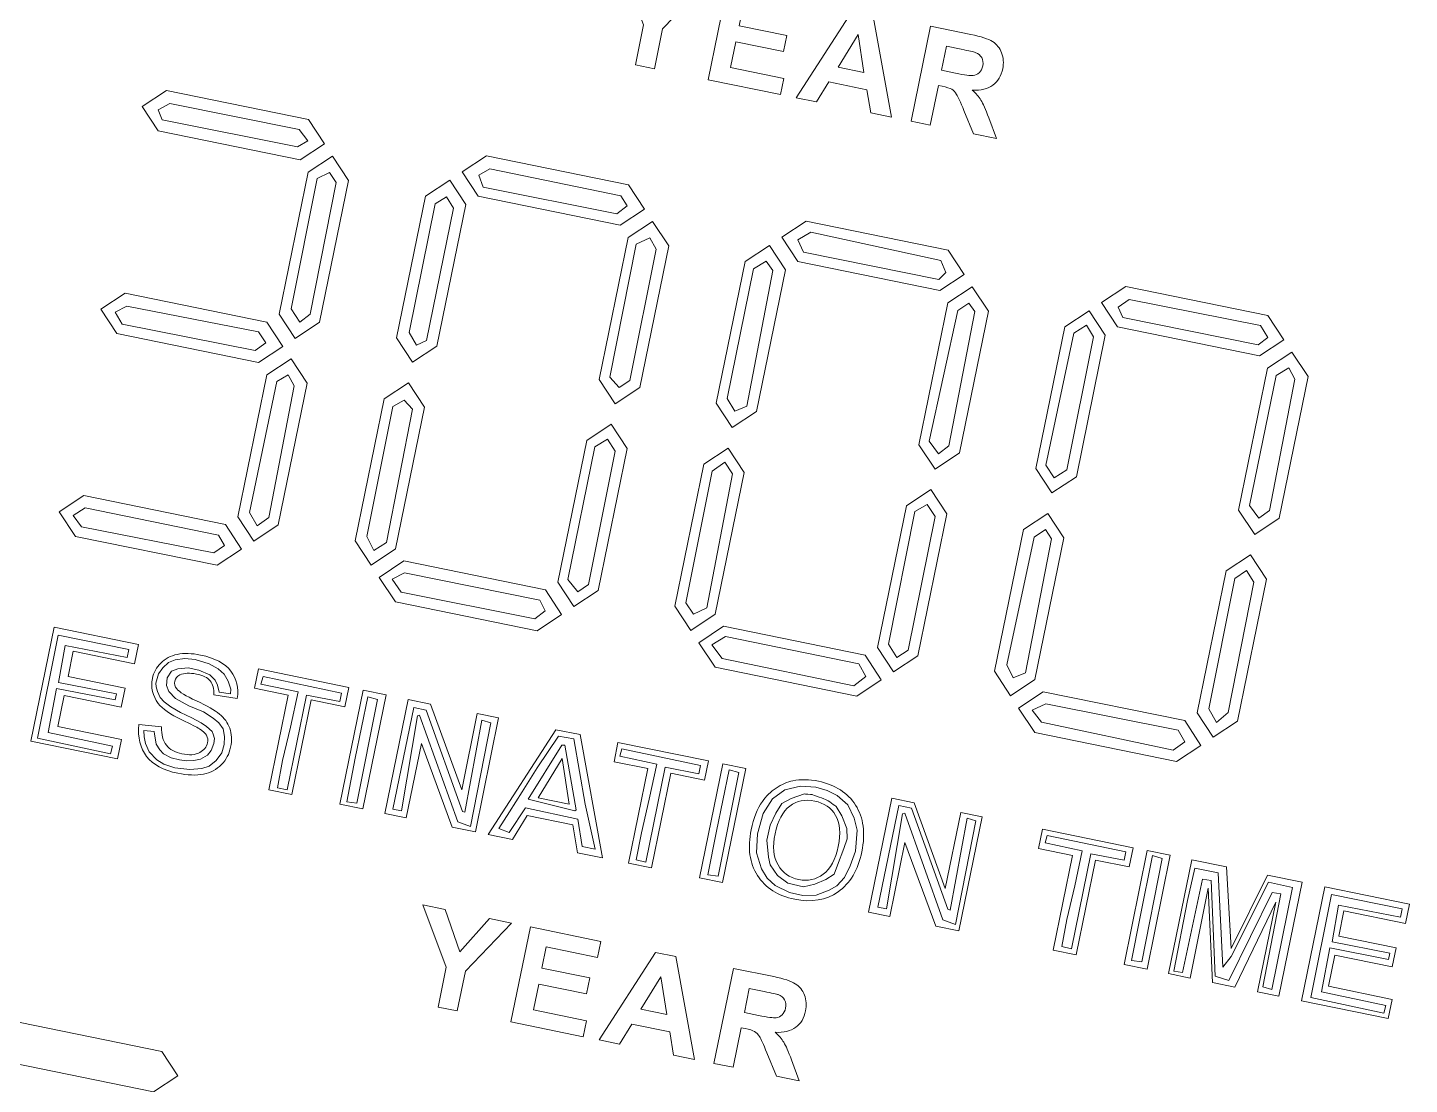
# Model space of a CAD drawing. Extents: x 6 to 143, y -103 to -23.
# Drawn here: x 123.6 to 130.89, y -43.06 to -37.49 of the extents above; entities that cross this region are included whole.
import ezdxf

# ---------------------------------------------------------------- set-up
doc = ezdxf.new("R2010")
doc.units = 0
doc.header["$MEASUREMENT"] = 0
doc.layers.add('Panel-path-fill', color=7, linetype='Continuous', lineweight=0)

# ---------------------------------------------------------------- blocks, each defined once
blk = doc.blocks.new('Block_0')
at = {"layer": 'Panel-path-fill', "color": 250, "lineweight": 9, "true_color": 0x231f20}
for points in [[(124.2051, -37.9071), (124.2051, -37.9071), (124.3334, -37.8223), (124.3334, -37.8223), (124.3334, -37.8223), (125.0815, -37.9752), (125.0815, -37.9752), (125.0815, -37.9752), (125.1663, -38.1035), (125.1663, -38.1035), (125.1663, -38.1035), (125.0379, -38.1886), (125.0379, -38.1886), (125.0379, -38.1886), (124.2899, -38.0357), (124.2899, -38.0357), (124.2899, -38.0357), (124.2051, -37.9071), (124.2051, -37.9071)], [(124.928, -39.0017), (124.928, -39.0017), (125.0809, -38.2536), (125.0809, -38.2536), (125.0809, -38.2536), (125.2093, -38.1688), (125.2093, -38.1688), (125.2093, -38.1688), (125.2941, -38.2972), (125.2941, -38.2972), (125.2941, -38.2972), (125.1412, -39.0452), (125.1412, -39.0452), (125.1412, -39.0452), (125.0128, -39.13), (125.0128, -39.13), (125.0128, -39.13), (124.928, -39.0017), (124.928, -39.0017)], [(125.8929, -38.252), (125.8929, -38.252), (126.0212, -38.1671), (126.0212, -38.1671), (126.0212, -38.1671), (126.7693, -38.32), (126.7693, -38.32), (126.7693, -38.32), (126.8541, -38.4484), (126.8541, -38.4484), (126.8541, -38.4484), (126.7257, -38.5335), (126.7257, -38.5335), (126.7257, -38.5335), (125.9777, -38.3806), (125.9777, -38.3806), (125.9777, -38.3806), (125.8929, -38.252), (125.8929, -38.252)], [(125.5463, -39.1278), (125.5463, -39.1278), (125.6992, -38.38), (125.6992, -38.38), (125.6992, -38.38), (125.8276, -38.2952), (125.8276, -38.2952), (125.8276, -38.2952), (125.9124, -38.4235), (125.9124, -38.4235), (125.9124, -38.4235), (125.7598, -39.1716), (125.7598, -39.1716), (125.7598, -39.1716), (125.6311, -39.2564), (125.6311, -39.2564), (125.6311, -39.2564), (125.5463, -39.1278), (125.5463, -39.1278)], [(126.6158, -39.3465), (126.6158, -39.3465), (126.7687, -38.5985), (126.7687, -38.5985), (126.7687, -38.5985), (126.897, -38.5137), (126.897, -38.5137), (126.897, -38.5137), (126.9819, -38.6423), (126.9819, -38.6423), (126.9819, -38.6423), (126.829, -39.3901), (126.829, -39.3901), (126.829, -39.3901), (126.7006, -39.4749), (126.7006, -39.4749), (126.7006, -39.4749), (126.6158, -39.3465), (126.6158, -39.3465)], [(127.579, -38.5965), (127.579, -38.5965), (127.7073, -38.5117), (127.7073, -38.5117), (127.7073, -38.5117), (128.4554, -38.6646), (128.4554, -38.6646), (128.4554, -38.6646), (128.5402, -38.793), (128.5402, -38.793), (128.5402, -38.793), (128.4118, -38.8781), (128.4118, -38.8781), (128.4118, -38.8781), (127.6638, -38.7252), (127.6638, -38.7252), (127.6638, -38.7252), (127.579, -38.5965), (127.579, -38.5965)], [(127.2324, -39.4727), (127.2324, -39.4727), (127.3853, -38.7246), (127.3853, -38.7246), (127.3853, -38.7246), (127.514, -38.6398), (127.514, -38.6398), (127.514, -38.6398), (127.5985, -38.7681), (127.5985, -38.7681), (127.5985, -38.7681), (127.4459, -39.5162), (127.4459, -39.5162), (127.4459, -39.5162), (127.3172, -39.601), (127.3172, -39.601), (127.3172, -39.601), (127.2324, -39.4727), (127.2324, -39.4727)], [(123.9863, -38.9766), (123.9863, -38.9766), (124.115, -38.8917), (124.115, -38.8917), (124.115, -38.8917), (124.8627, -39.0446), (124.8627, -39.0446), (124.8627, -39.0446), (124.9475, -39.173), (124.9475, -39.173), (124.9475, -39.173), (124.8192, -39.2578), (124.8192, -39.2578), (124.8192, -39.2578), (124.0714, -39.1049), (124.0714, -39.1049), (124.0714, -39.1049), (123.9863, -38.9766), (123.9863, -38.9766)], [(128.3019, -39.6911), (128.3019, -39.6911), (128.4548, -38.9431), (128.4548, -38.9431), (128.4548, -38.9431), (128.5831, -38.8583), (128.5831, -38.8583), (128.5831, -38.8583), (128.668, -38.9869), (128.668, -38.9869), (128.668, -38.9869), (128.5151, -39.7347), (128.5151, -39.7347), (128.5151, -39.7347), (128.3867, -39.8195), (128.3867, -39.8195), (128.3867, -39.8195), (128.3019, -39.6911), (128.3019, -39.6911)], [(129.2651, -38.9414), (129.2651, -38.9414), (129.3934, -38.8566), (129.3934, -38.8566), (129.3934, -38.8566), (130.1415, -39.0092), (130.1415, -39.0092), (130.1415, -39.0092), (130.2263, -39.1378), (130.2263, -39.1378), (130.2263, -39.1378), (130.0979, -39.2227), (130.0979, -39.2227), (130.0979, -39.2227), (129.3499, -39.0698), (129.3499, -39.0698), (129.3499, -39.0698), (129.2651, -38.9414), (129.2651, -38.9414)], [(128.9188, -39.8172), (128.9188, -39.8172), (129.0714, -39.0692), (129.0714, -39.0692), (129.0714, -39.0692), (129.2001, -38.9844), (129.2001, -38.9844), (129.2001, -38.9844), (129.2846, -39.1127), (129.2846, -39.1127), (129.2846, -39.1127), (129.132, -39.8608), (129.132, -39.8608), (129.132, -39.8608), (129.0033, -39.9456), (129.0033, -39.9456), (129.0033, -39.9456), (128.9188, -39.8172), (128.9188, -39.8172)], [(129.988, -40.0357), (129.988, -40.0357), (130.1409, -39.2879), (130.1409, -39.2879), (130.1409, -39.2879), (130.2693, -39.2028), (130.2693, -39.2028), (130.2693, -39.2028), (130.3541, -39.3315), (130.3541, -39.3315), (130.3541, -39.3315), (130.2015, -40.0792), (130.2015, -40.0792), (130.2015, -40.0792), (130.0728, -40.1641), (130.0728, -40.1641), (130.0728, -40.1641), (129.988, -40.0357), (129.988, -40.0357)], [(124.7095, -40.0709), (124.7095, -40.0709), (124.8624, -39.3231), (124.8624, -39.3231), (124.8624, -39.3231), (124.9908, -39.2383), (124.9908, -39.2383), (124.9908, -39.2383), (125.0756, -39.3666), (125.0756, -39.3666), (125.0756, -39.3666), (124.9227, -40.1144), (124.9227, -40.1144), (124.9227, -40.1144), (124.7944, -40.1995), (124.7944, -40.1995), (124.7944, -40.1995), (124.7095, -40.0709), (124.7095, -40.0709)], [(125.3278, -40.1973), (125.3278, -40.1973), (125.4807, -39.4492), (125.4807, -39.4492), (125.4807, -39.4492), (125.6091, -39.3647), (125.6091, -39.3647), (125.6091, -39.3647), (125.6939, -39.493), (125.6939, -39.493), (125.6939, -39.493), (125.541, -40.2408), (125.541, -40.2408), (125.541, -40.2408), (125.4127, -40.3259), (125.4127, -40.3259), (125.4127, -40.3259), (125.3278, -40.1973), (125.3278, -40.1973)], [(126.3973, -40.4157), (126.3973, -40.4157), (126.5502, -39.668), (126.5502, -39.668), (126.5502, -39.668), (126.6786, -39.5831), (126.6786, -39.5831), (126.6786, -39.5831), (126.7634, -39.7115), (126.7634, -39.7115), (126.7634, -39.7115), (126.6105, -40.4595), (126.6105, -40.4595), (126.6105, -40.4595), (126.4821, -40.5444), (126.4821, -40.5444), (126.4821, -40.5444), (126.3973, -40.4157), (126.3973, -40.4157)], [(127.014, -40.5419), (127.014, -40.5419), (127.1669, -39.7941), (127.1669, -39.7941), (127.1669, -39.7941), (127.2952, -39.7093), (127.2952, -39.7093), (127.2952, -39.7093), (127.38, -39.8376), (127.38, -39.8376), (127.38, -39.8376), (127.2271, -40.5854), (127.2271, -40.5854), (127.2271, -40.5854), (127.0988, -40.6705), (127.0988, -40.6705), (127.0988, -40.6705), (127.014, -40.5419), (127.014, -40.5419)], [(128.0834, -40.7606), (128.0834, -40.7606), (128.2363, -40.0126), (128.2363, -40.0126), (128.2363, -40.0126), (128.3647, -39.9277), (128.3647, -39.9277), (128.3647, -39.9277), (128.4495, -40.0561), (128.4495, -40.0561), (128.4495, -40.0561), (128.2966, -40.8041), (128.2966, -40.8041), (128.2966, -40.8041), (128.1682, -40.889), (128.1682, -40.889), (128.1682, -40.889), (128.0834, -40.7606), (128.0834, -40.7606)], [(123.7679, -40.046), (123.7679, -40.046), (123.8968, -39.9595), (123.8968, -39.9595), (123.8968, -39.9595), (124.6445, -40.1124), (124.6445, -40.1124), (124.6445, -40.1124), (124.7291, -40.2425), (124.7291, -40.2425), (124.7291, -40.2425), (124.6007, -40.3273), (124.6007, -40.3273), (124.6007, -40.3273), (123.8527, -40.1744), (123.8527, -40.1744), (123.8527, -40.1744), (123.7679, -40.046), (123.7679, -40.046)], [(128.7001, -40.8864), (128.7001, -40.8864), (128.853, -40.1387), (128.853, -40.1387), (128.853, -40.1387), (128.9813, -40.0539), (128.9813, -40.0539), (128.9813, -40.0539), (129.0661, -40.1822), (129.0661, -40.1822), (129.0661, -40.1822), (128.9132, -40.93), (128.9132, -40.93), (128.9132, -40.93), (128.7849, -41.0151), (128.7849, -41.0151), (128.7849, -41.0151), (128.7001, -40.8864), (128.7001, -40.8864)], [(129.7695, -41.1049), (129.7695, -41.1049), (129.9224, -40.3571), (129.9224, -40.3571), (129.9224, -40.3571), (130.0508, -40.2723), (130.0508, -40.2723), (130.0508, -40.2723), (130.1356, -40.4007), (130.1356, -40.4007), (130.1356, -40.4007), (129.9827, -41.1487), (129.9827, -41.1487), (129.9827, -41.1487), (129.8544, -41.2335), (129.8544, -41.2335), (129.8544, -41.2335), (129.7695, -41.1049), (129.7695, -41.1049)], [(125.4556, -40.3909), (125.4556, -40.3909), (125.5845, -40.3044), (125.5845, -40.3044), (125.5845, -40.3044), (126.3323, -40.4573), (126.3323, -40.4573), (126.3323, -40.4573), (126.4169, -40.5873), (126.4169, -40.5873), (126.4169, -40.5873), (126.2885, -40.6722), (126.2885, -40.6722), (126.2885, -40.6722), (125.5405, -40.5193), (125.5405, -40.5193), (125.5405, -40.5193), (125.4556, -40.3909), (125.4556, -40.3909)], [(127.1417, -40.7355), (127.1417, -40.7355), (127.2706, -40.649), (127.2706, -40.649), (127.2706, -40.649), (128.0184, -40.8019), (128.0184, -40.8019), (128.0184, -40.8019), (128.103, -40.9319), (128.103, -40.9319), (128.103, -40.9319), (127.9746, -41.0167), (127.9746, -41.0167), (127.9746, -41.0167), (127.2266, -40.8638), (127.2266, -40.8638), (127.2266, -40.8638), (127.1417, -40.7355), (127.1417, -40.7355)], [(128.8278, -41.0804), (128.8278, -41.0804), (128.9568, -40.9939), (128.9568, -40.9939), (128.9568, -40.9939), (129.7045, -41.1465), (129.7045, -41.1465), (129.7045, -41.1465), (129.7891, -41.2768), (129.7891, -41.2768), (129.7891, -41.2768), (129.6607, -41.3613), (129.6607, -41.3613), (129.6607, -41.3613), (128.9127, -41.2087), (128.9127, -41.2087), (128.9127, -41.2087), (128.8278, -41.0804), (128.8278, -41.0804)], [(123.4325, -42.8234), (123.4325, -42.8234), (123.5611, -42.7388), (123.5611, -42.7388), (123.5611, -42.7388), (124.3089, -42.8915), (124.3089, -42.8915), (124.3089, -42.8915), (124.3937, -43.0201), (124.3937, -43.0201), (124.3937, -43.0201), (124.2653, -43.1046), (124.2653, -43.1046), (124.2653, -43.1046), (123.5176, -42.952), (123.5176, -42.952), (123.5176, -42.952), (123.4325, -42.8234), (123.4325, -42.8234)]]:
    blk.add_open_spline(points, degree=3, knots=[0, 0, 0, 0, 1, 1, 1, 2, 2, 2, 3, 3, 3, 4, 4, 4, 5, 5, 5, 6, 6, 6, 6], dxfattribs=at)
blk = doc.blocks.new('Block_1')
at = {"layer": 'Panel-path-fill', "color": 250, "lineweight": 5, "true_color": 0x231f20}
for points, knots in [([(123.618, -41.2543), (123.618, -41.2543), (123.7408, -40.6533), (123.7408, -40.6533), (123.7408, -40.6533), (124.1864, -40.7443), (124.1864, -40.7443), (124.1864, -40.7443), (124.1655, -40.8461), (124.1655, -40.8461), (124.1655, -40.8461), (123.8412, -40.7797), (123.8412, -40.7797), (123.8412, -40.7797), (123.8142, -40.9131), (123.8142, -40.9131), (123.8142, -40.9131), (124.1158, -40.9747), (124.1158, -40.9747), (124.1158, -40.9747), (124.0951, -41.076), (124.0951, -41.076), (124.0951, -41.076), (123.7935, -41.0144), (123.7935, -41.0144), (123.7935, -41.0144), (123.76, -41.1779), (123.76, -41.1779), (123.76, -41.1779), (124.0957, -41.2465), (124.0957, -41.2465), (124.0957, -41.2465), (124.0751, -41.3478), (124.0751, -41.3478), (124.0751, -41.3478), (123.618, -41.2543), (123.618, -41.2543)], [0, 0, 0, 0, 1, 1, 1, 2, 2, 2, 3, 3, 3, 4, 4, 4, 5, 5, 5, 6, 6, 6, 7, 7, 7, 8, 8, 8, 9, 9, 9, 10, 10, 10, 11, 11, 11, 12, 12, 12, 12]), ([(124.1869, -41.167), (124.1869, -41.167), (124.3072, -41.1795), (124.3072, -41.1795), (124.3064, -41.2208), (124.3147, -41.2527), (124.3326, -41.2758), (124.3507, -41.299), (124.3781, -41.314), (124.4149, -41.3216), (124.454, -41.3297), (124.4852, -41.3274), (124.5084, -41.3149), (124.5318, -41.3026), (124.5455, -41.285), (124.5499, -41.263), (124.5527, -41.2487), (124.5513, -41.2359), (124.5449, -41.2239), (124.5385, -41.2125), (124.5257, -41.2008), (124.5067, -41.189), (124.4933, -41.1812), (124.4629, -41.1659), (124.4146, -41.143), (124.353, -41.1137), (124.3114, -41.0844), (124.2899, -41.0557), (124.2598, -41.0149), (124.2494, -40.9708), (124.2592, -40.9234), (124.2656, -40.8927), (124.2801, -40.8657), (124.303, -40.8428), (124.3256, -40.8196), (124.3549, -40.8045), (124.3903, -40.797), (124.4261, -40.7898), (124.4668, -40.7909), (124.5128, -40.8004), (124.5884, -40.8157), (124.6417, -40.8442), (124.6733, -40.8849), (124.7045, -40.9256), (124.7157, -40.9742), (124.7062, -41.0294), (124.7062, -41.0294), (124.5837, -41.0102), (124.5837, -41.0102), (124.5848, -40.9781), (124.5781, -40.9538), (124.5642, -40.9368), (124.5494, -40.9198), (124.5251, -40.9078), (124.4911, -40.9008), (124.4559, -40.8936), (124.4269, -40.8949), (124.404, -40.9056), (124.389, -40.9122), (124.3803, -40.9231), (124.377, -40.9388), (124.3742, -40.953), (124.3775, -40.9664), (124.3876, -40.9789), (124.4001, -40.9948), (124.4347, -41.016), (124.4908, -41.042), (124.5472, -41.0679), (124.5879, -41.0914), (124.613, -41.112), (124.6384, -41.1327), (124.6562, -41.1578), (124.6671, -41.1865), (124.678, -41.2158), (124.6791, -41.2493), (124.6713, -41.2872), (124.6643, -41.3218), (124.6484, -41.352), (124.623, -41.3782), (124.5977, -41.4044), (124.5661, -41.4215), (124.5282, -41.429), (124.4902, -41.436), (124.4448, -41.4346), (124.3926, -41.424), (124.3167, -41.4083), (124.262, -41.379), (124.2285, -41.3352), (124.195, -41.292), (124.1811, -41.2359), (124.1869, -41.167)], [0, 0, 0, 0, 1, 1, 1, 2, 2, 2, 3, 3, 3, 4, 4, 4, 5, 5, 5, 6, 6, 6, 7, 7, 7, 8, 8, 8, 9, 9, 9, 10, 10, 10, 11, 11, 11, 12, 12, 12, 13, 13, 13, 14, 14, 14, 15, 15, 15, 16, 16, 16, 17, 17, 17, 18, 18, 18, 19, 19, 19, 20, 20, 20, 21, 21, 21, 22, 22, 22, 23, 23, 23, 24, 24, 24, 25, 25, 25, 26, 26, 26, 27, 27, 27, 28, 28, 28, 29, 29, 29, 30, 30, 30, 30]), ([(124.8733, -41.511), (124.8733, -41.511), (124.9752, -41.0116), (124.9752, -41.0116), (124.9752, -41.0116), (124.7972, -40.9753), (124.7972, -40.9753), (124.7972, -40.9753), (124.8178, -40.8735), (124.8178, -40.8735), (124.8178, -40.8735), (125.2958, -40.9711), (125.2958, -40.9711), (125.2958, -40.9711), (125.2748, -41.073), (125.2748, -41.073), (125.2748, -41.073), (125.0965, -41.0364), (125.0965, -41.0364), (125.0965, -41.0364), (124.9947, -41.5359), (124.9947, -41.5359), (124.9947, -41.5359), (124.8733, -41.511), (124.8733, -41.511)], [0, 0, 0, 0, 1, 1, 1, 2, 2, 2, 3, 3, 3, 4, 4, 4, 5, 5, 5, 6, 6, 6, 7, 7, 7, 8, 8, 8, 8]), ([(125.2472, -41.5875), (125.2472, -41.5875), (125.37, -40.9862), (125.37, -40.9862), (125.37, -40.9862), (125.4914, -41.011), (125.4914, -41.011), (125.4914, -41.011), (125.3686, -41.6123), (125.3686, -41.6123), (125.3686, -41.6123), (125.2472, -41.5875), (125.2472, -41.5875)], [0, 0, 0, 0, 1, 1, 1, 2, 2, 2, 3, 3, 3, 4, 4, 4, 4]), ([(125.4855, -41.636), (125.4855, -41.636), (125.6083, -41.035), (125.6083, -41.035), (125.6083, -41.035), (125.7266, -41.059), (125.7266, -41.059), (125.7266, -41.059), (125.8906, -41.5107), (125.8906, -41.5107), (125.8906, -41.5107), (125.9727, -41.1095), (125.9727, -41.1095), (125.9727, -41.1095), (126.0851, -41.1324), (126.0851, -41.1324), (126.0851, -41.1324), (125.9623, -41.7337), (125.9623, -41.7337), (125.9623, -41.7337), (125.8407, -41.7088), (125.8407, -41.7088), (125.8407, -41.7088), (125.6783, -41.2672), (125.6783, -41.2672), (125.6783, -41.2672), (125.5982, -41.6592), (125.5982, -41.6592), (125.5982, -41.6592), (125.4855, -41.636), (125.4855, -41.636)], [0, 0, 0, 0, 1, 1, 1, 2, 2, 2, 3, 3, 3, 4, 4, 4, 5, 5, 5, 6, 6, 6, 7, 7, 7, 8, 8, 8, 9, 9, 9, 10, 10, 10, 10]), ([(126.6328, -41.8707), (126.6328, -41.8707), (126.5008, -41.8436), (126.5008, -41.8436), (126.5008, -41.8436), (126.4763, -41.6963), (126.4763, -41.6963), (126.4763, -41.6963), (126.2358, -41.6472), (126.2358, -41.6472), (126.2358, -41.6472), (126.1585, -41.7736), (126.1585, -41.7736), (126.1585, -41.7736), (126.0296, -41.7473), (126.0296, -41.7473), (126.0296, -41.7473), (126.3864, -41.1941), (126.3864, -41.1941), (126.3864, -41.1941), (126.5148, -41.2203), (126.5148, -41.2203), (126.5148, -41.2203), (126.6328, -41.8707), (126.6328, -41.8707)], [0, 0, 0, 0, 1, 1, 1, 2, 2, 2, 3, 3, 3, 4, 4, 4, 5, 5, 5, 6, 6, 6, 7, 7, 7, 8, 8, 8, 8]), ([(126.7698, -41.8986), (126.7698, -41.8986), (126.8719, -41.3991), (126.8719, -41.3991), (126.8719, -41.3991), (126.6936, -41.3629), (126.6936, -41.3629), (126.6936, -41.3629), (126.7146, -41.261), (126.7146, -41.261), (126.7146, -41.261), (127.1922, -41.3587), (127.1922, -41.3587), (127.1922, -41.3587), (127.1716, -41.4605), (127.1716, -41.4605), (127.1716, -41.4605), (126.9933, -41.424), (126.9933, -41.424), (126.9933, -41.424), (126.8912, -41.9234), (126.8912, -41.9234), (126.8912, -41.9234), (126.7698, -41.8986), (126.7698, -41.8986)], [0, 0, 0, 0, 1, 1, 1, 2, 2, 2, 3, 3, 3, 4, 4, 4, 5, 5, 5, 6, 6, 6, 7, 7, 7, 8, 8, 8, 8]), ([(126.4579, -41.5872), (126.4579, -41.5872), (126.4208, -41.347), (126.4208, -41.347), (126.4208, -41.347), (126.2938, -41.5534), (126.2938, -41.5534), (126.2938, -41.5534), (126.4579, -41.5872), (126.4579, -41.5872)], [0, 0, 0, 0, 1, 1, 1, 2, 2, 2, 3, 3, 3, 3]), ([(127.1443, -41.975), (127.1443, -41.975), (127.267, -41.374), (127.267, -41.374), (127.267, -41.374), (127.3884, -41.3989), (127.3884, -41.3989), (127.3884, -41.3989), (127.2656, -41.9999), (127.2656, -41.9999), (127.2656, -41.9999), (127.1443, -41.975), (127.1443, -41.975)], [0, 0, 0, 0, 1, 1, 1, 2, 2, 2, 3, 3, 3, 4, 4, 4, 4]), ([(127.4171, -41.7217), (127.4297, -41.6606), (127.4492, -41.6109), (127.476, -41.573), (127.4958, -41.5451), (127.5201, -41.5216), (127.5488, -41.5021), (127.5773, -41.4826), (127.6071, -41.4697), (127.6376, -41.4639), (127.6783, -41.4555), (127.7229, -41.4563), (127.772, -41.4664), (127.8605, -41.4845), (127.9258, -41.5266), (127.9679, -41.5925), (128.0098, -41.6583), (128.0206, -41.7401), (128.0006, -41.8378), (127.9807, -41.9348), (127.9389, -42.0057), (127.875, -42.0495), (127.8111, -42.0936), (127.7349, -42.1064), (127.6468, -42.0886), (127.5572, -42.0702), (127.4919, -42.0283), (127.4503, -41.963), (127.4085, -41.898), (127.3976, -41.8174), (127.4171, -41.7217)], [0, 0, 0, 0, 1, 1, 1, 2, 2, 2, 3, 3, 3, 4, 4, 4, 5, 5, 5, 6, 6, 6, 7, 7, 7, 8, 8, 8, 9, 9, 9, 10, 10, 10, 10]), ([(127.543, -41.7432), (127.529, -41.8112), (127.534, -41.8659), (127.5586, -41.9075), (127.5826, -41.9491), (127.6189, -41.9747), (127.6677, -41.9848), (127.7157, -41.9946), (127.7592, -41.9851), (127.7972, -41.9569), (127.8354, -41.9282), (127.8616, -41.879), (127.8758, -41.8096), (127.8901, -41.7407), (127.8853, -41.6862), (127.8622, -41.6461), (127.8387, -41.6059), (127.8019, -41.5808), (127.7522, -41.5705), (127.7017, -41.5601), (127.6582, -41.5693), (127.6205, -41.5972), (127.5831, -41.6254), (127.5572, -41.674), (127.543, -41.7432)], [0, 0, 0, 0, 1, 1, 1, 2, 2, 2, 3, 3, 3, 4, 4, 4, 5, 5, 5, 6, 6, 6, 7, 7, 7, 8, 8, 8, 8]), ([(128.0357, -42.1572), (128.0357, -42.1572), (128.1585, -41.5562), (128.1585, -41.5562), (128.1585, -41.5562), (128.2765, -41.5802), (128.2765, -41.5802), (128.2765, -41.5802), (128.4406, -42.0319), (128.4406, -42.0319), (128.4406, -42.0319), (128.5226, -41.6307), (128.5226, -41.6307), (128.5226, -41.6307), (128.635, -41.6536), (128.635, -41.6536), (128.635, -41.6536), (128.5123, -42.2549), (128.5123, -42.2549), (128.5123, -42.2549), (128.3906, -42.2298), (128.3906, -42.2298), (128.3906, -42.2298), (128.2282, -41.7884), (128.2282, -41.7884), (128.2282, -41.7884), (128.1482, -42.1804), (128.1482, -42.1804), (128.1482, -42.1804), (128.0357, -42.1572), (128.0357, -42.1572)], [0, 0, 0, 0, 1, 1, 1, 2, 2, 2, 3, 3, 3, 4, 4, 4, 5, 5, 5, 6, 6, 6, 7, 7, 7, 8, 8, 8, 9, 9, 9, 10, 10, 10, 10]), ([(129.0092, -42.3564), (129.0092, -42.3564), (129.1113, -41.857), (129.1113, -41.857), (129.1113, -41.857), (128.933, -41.8205), (128.933, -41.8205), (128.933, -41.8205), (128.954, -41.7189), (128.954, -41.7189), (128.954, -41.7189), (129.4316, -41.8165), (129.4316, -41.8165), (129.4316, -41.8165), (129.411, -41.9181), (129.411, -41.9181), (129.411, -41.9181), (129.2327, -41.8816), (129.2327, -41.8816), (129.2327, -41.8816), (129.1306, -42.381), (129.1306, -42.381), (129.1306, -42.381), (129.0092, -42.3564), (129.0092, -42.3564)], [0, 0, 0, 0, 1, 1, 1, 2, 2, 2, 3, 3, 3, 4, 4, 4, 5, 5, 5, 6, 6, 6, 7, 7, 7, 8, 8, 8, 8]), ([(129.3834, -42.4329), (129.3834, -42.4329), (129.5061, -41.8316), (129.5061, -41.8316), (129.5061, -41.8316), (129.6275, -41.8564), (129.6275, -41.8564), (129.6275, -41.8564), (129.5047, -42.4574), (129.5047, -42.4574), (129.5047, -42.4574), (129.3834, -42.4329), (129.3834, -42.4329)], [0, 0, 0, 0, 1, 1, 1, 2, 2, 2, 3, 3, 3, 4, 4, 4, 4]), ([(129.6189, -42.4809), (129.6189, -42.4809), (129.7416, -41.8799), (129.7416, -41.8799), (129.7416, -41.8799), (129.9233, -41.917), (129.9233, -41.917), (129.9233, -41.917), (129.9487, -42.3492), (129.9487, -42.3492), (129.9487, -42.3492), (130.1403, -41.9614), (130.1403, -41.9614), (130.1403, -41.9614), (130.3223, -41.9985), (130.3223, -41.9985), (130.3223, -41.9985), (130.1995, -42.5997), (130.1995, -42.5997), (130.1995, -42.5997), (130.0868, -42.5766), (130.0868, -42.5766), (130.0868, -42.5766), (130.1833, -42.1034), (130.1833, -42.1034), (130.1833, -42.1034), (129.9674, -42.552), (129.9674, -42.552), (129.9674, -42.552), (129.8504, -42.5283), (129.8504, -42.5283), (129.8504, -42.5283), (129.8281, -42.0308), (129.8281, -42.0308), (129.8281, -42.0308), (129.7316, -42.504), (129.7316, -42.504), (129.7316, -42.504), (129.6189, -42.4809), (129.6189, -42.4809)], [0, 0, 0, 0, 1, 1, 1, 2, 2, 2, 3, 3, 3, 4, 4, 4, 5, 5, 5, 6, 6, 6, 7, 7, 7, 8, 8, 8, 9, 9, 9, 10, 10, 10, 11, 11, 11, 12, 12, 12, 13, 13, 13, 13]), ([(130.32, -42.6243), (130.32, -42.6243), (130.4428, -42.023), (130.4428, -42.023), (130.4428, -42.023), (130.8884, -42.1143), (130.8884, -42.1143), (130.8884, -42.1143), (130.8677, -42.2158), (130.8677, -42.2158), (130.8677, -42.2158), (130.5435, -42.1497), (130.5435, -42.1497), (130.5435, -42.1497), (130.5162, -42.2828), (130.5162, -42.2828), (130.5162, -42.2828), (130.8181, -42.3444), (130.8181, -42.3444), (130.8181, -42.3444), (130.7974, -42.4457), (130.7974, -42.4457), (130.7974, -42.4457), (130.4955, -42.3841), (130.4955, -42.3841), (130.4955, -42.3841), (130.4621, -42.5479), (130.4621, -42.5479), (130.4621, -42.5479), (130.798, -42.6165), (130.798, -42.6165), (130.798, -42.6165), (130.7773, -42.7178), (130.7773, -42.7178), (130.7773, -42.7178), (130.32, -42.6243), (130.32, -42.6243)], [0, 0, 0, 0, 1, 1, 1, 2, 2, 2, 3, 3, 3, 4, 4, 4, 5, 5, 5, 6, 6, 6, 7, 7, 7, 8, 8, 8, 9, 9, 9, 10, 10, 10, 11, 11, 11, 12, 12, 12, 12])]:
    blk.add_open_spline(points, degree=3, knots=knots, dxfattribs=at)
blk = doc.blocks.new('Block_4')
at = {"layer": 'Panel-path-fill', "color": 250, "lineweight": 9, "true_color": 0x231f20}
for points in [[(123.6522, -41.2387), (123.7628, -40.6961), (124.1353, -40.7717), (124.1268, -40.8143), (123.7987, -40.7509), (123.7647, -40.9447), (124.0691, -41.0052), (124.0625, -41.0374), (123.7533, -40.9769), (123.7098, -41.2094), (124.0483, -41.2803), (124.0379, -41.3219)], [(124.2147, -41.199), (124.2156, -41.2321), (124.2222, -41.2675), (124.2416, -41.3106), (124.2832, -41.3536), (124.3186, -41.3763), (124.3768, -41.3952), (124.4567, -41.4046), (124.5205, -41.3994), (124.5592, -41.3867), (124.5952, -41.3569), (124.6245, -41.3158), (124.6377, -41.2718), (124.6391, -41.2307), (124.633, -41.19), (124.6098, -41.1574), (124.5796, -41.1342), (124.5285, -41.0993), (124.4505, -41.069), (124.3815, -41.0302), (124.3451, -40.9924), (124.3333, -40.9617), (124.3371, -40.9206), (124.3602, -40.8861), (124.3924, -40.8733), (124.4477, -40.8681), (124.5039, -40.8799), (124.5611, -40.9045), (124.5909, -40.9329), (124.6018, -40.9589), (124.6117, -40.9962), (124.6708, -41.0052), (124.6732, -40.9811), (124.658, -40.9381), (124.6382, -40.9012), (124.6065, -40.8724), (124.5592, -40.8468), (124.4846, -40.8237), (124.4302, -40.8194), (124.3792, -40.8256), (124.3442, -40.8393), (124.3134, -40.8681), (124.2912, -40.8993), (124.2775, -40.948), (124.2785, -40.9683), (124.2851, -40.9934), (124.2997, -41.025), (124.3215, -41.0473), (124.356, -41.0737), (124.407, -41.103), (124.4666, -41.1314), (124.5158, -41.1574), (124.5441, -41.1782), (124.5734, -41.2033), (124.58, -41.2174), (124.5867, -41.2401), (124.5829, -41.2666), (124.5692, -41.3035), (124.5488, -41.328), (124.5129, -41.3498), (124.477, -41.3573), (124.4406, -41.3588), (124.4014, -41.3536), (124.3579, -41.3418), (124.3177, -41.3214), (124.2974, -41.3011), (124.2794, -41.2713), (124.2747, -41.2482), (124.2695, -41.2174), (124.2685, -41.2042)], [(124.9187, -41.5008), (124.9458, -41.3572), (124.9868, -41.1801), (125.0271, -40.9948), (124.8318, -40.9534), (124.8425, -40.9141), (125.2572, -41.0017), (125.2482, -41.0456), (125.0719, -41.0118), (124.9693, -41.5121)], [(125.2839, -41.5746), (125.3293, -41.3446), (125.3955, -41.0212), (125.4465, -41.0357), (125.3381, -41.5822)], [(125.5266, -41.6136), (125.6375, -41.0767), (125.7031, -41.0918), (125.8947, -41.625), (125.9073, -41.63), (125.9968, -41.1435), (126.0434, -41.1573), (125.9363, -41.7057), (125.8695, -41.6804), (125.6678, -41.117), (125.6564, -41.1208), (125.572, -41.6225)], [(126.0863, -41.7152), (126.1424, -41.6282), (126.2086, -41.5217), (126.288, -41.3962), (126.4001, -41.228), (126.4814, -41.2431), (126.542, -41.5866), (126.5936, -41.8248), (126.5262, -41.8103), (126.5029, -41.6654), (126.2268, -41.6061), (126.1405, -41.7372)], [(126.2407, -41.5614), (126.4178, -41.2752), (126.4342, -41.2765), (126.4947, -41.6162), (126.4865, -41.6219)], [(126.8108, -41.8815), (126.8379, -41.7379), (126.8788, -41.5608), (126.9192, -41.3755), (126.7238, -41.3341), (126.7345, -41.2948), (127.1492, -41.3824), (127.1402, -41.4263), (126.9639, -41.3925), (126.8613, -41.8928)], [(127.1885, -41.9591), (127.2339, -41.729), (127.3001, -41.4057), (127.3511, -41.4202), (127.2427, -41.9666)], [(127.4458, -41.8432), (127.4509, -41.7436), (127.4811, -41.6365), (127.5303, -41.5596), (127.5946, -41.5117), (127.6765, -41.4928), (127.7572, -41.4978), (127.8177, -41.5155), (127.8706, -41.5407), (127.9261, -41.5898), (127.9601, -41.6617), (127.9765, -41.7234), (127.9677, -41.8344), (127.94, -41.9125), (127.9084, -41.9743), (127.8694, -42.0171), (127.8278, -42.0411), (127.7597, -42.0676), (127.6891, -42.0688), (127.6185, -42.0537), (127.5429, -42.0159), (127.5013, -41.9768), (127.4723, -41.9289)], [(128.0856, -42.1304), (128.1965, -41.5934), (128.262, -41.6085), (128.4536, -42.1417), (128.4662, -42.1468), (128.5557, -41.6602), (128.6024, -41.6741), (128.4952, -42.2224), (128.4284, -42.1972), (128.2268, -41.6338), (128.2154, -41.6375), (128.131, -42.1392)], [(129.0551, -42.3384), (129.0822, -42.1948), (129.1232, -42.0177), (129.1635, -41.8324), (128.9681, -41.791), (128.9788, -41.7517), (129.3936, -41.8393), (129.3846, -41.8832), (129.2083, -41.8494), (129.1057, -42.3498)], [(129.4228, -42.4119), (129.4682, -42.1819), (129.5343, -41.8585), (129.5854, -41.873), (129.477, -42.4195)], [(129.6454, -42.4679), (129.7191, -42.0944), (129.7569, -41.9252), (129.8808, -41.9488), (129.9044, -42.4471), (129.9479, -42.3913), (130.1455, -41.9989), (130.2712, -42.0264), (130.1634, -42.5652), (130.1152, -42.551), (130.2098, -42.0604), (130.1644, -42.0538), (129.9365, -42.517), (129.8647, -42.4934), (129.8439, -41.9904), (129.7966, -41.9829), (129.6917, -42.4754)], [(130.3679, -42.6069), (130.4785, -42.0643), (130.8509, -42.1399), (130.8424, -42.1824), (130.5144, -42.1191), (130.4804, -42.3129), (130.7848, -42.3734), (130.7781, -42.4055), (130.469, -42.345), (130.4255, -42.5776), (130.764, -42.6485), (130.7536, -42.6901)]]:
    blk.add_lwpolyline(points, close=True, dxfattribs=at)
blk.add_open_spline([(127.5089, -41.8659), (127.5089, -41.8659), (127.5, -41.7776), (127.5, -41.7776), (127.5, -41.7776), (127.5164, -41.697), (127.5164, -41.697), (127.5164, -41.697), (127.5467, -41.6352), (127.5467, -41.6352), (127.5467, -41.6352), (127.5795, -41.5835), (127.5795, -41.5835), (127.5795, -41.5835), (127.6286, -41.5571), (127.6286, -41.5571), (127.6286, -41.5571), (127.6979, -41.5331), (127.6979, -41.5331), (127.6979, -41.5331), (127.7345, -41.5369), (127.7383, -41.5369), (127.7421, -41.5369), (127.8076, -41.5621), (127.8127, -41.5634), (127.8177, -41.5646), (127.8656, -41.5999), (127.8656, -41.5999), (127.8656, -41.5999), (127.8958, -41.6491), (127.8958, -41.6491), (127.8958, -41.6491), (127.9211, -41.7159), (127.9211, -41.7159), (127.9211, -41.7159), (127.9236, -41.7701), (127.9236, -41.7701), (127.9236, -41.7701), (127.9059, -41.8205), (127.9059, -41.8205), (127.9059, -41.8205), (127.8719, -41.9087), (127.8719, -41.9087), (127.8719, -41.9087), (127.8555, -41.9554), (127.8555, -41.9554), (127.8555, -41.9554), (127.8114, -41.9844), (127.8114, -41.9844), (127.8114, -41.9844), (127.7534, -42.0083), (127.7534, -42.0083), (127.7534, -42.0083), (127.6929, -42.0234), (127.6929, -42.0234), (127.6929, -42.0234), (127.611, -42.0033), (127.611, -42.0033), (127.611, -42.0033), (127.5555, -41.9629), (127.5555, -41.9629), (127.5555, -41.9629), (127.5164, -41.9075), (127.5164, -41.9075), (127.5164, -41.9075), (127.5089, -41.8659), (127.5089, -41.8659)], degree=3, knots=[0, 0, 0, 0, 1, 1, 1, 2, 2, 2, 3, 3, 3, 4, 4, 4, 5, 5, 5, 6, 6, 6, 7, 7, 7, 8, 8, 8, 9, 9, 9, 10, 10, 10, 11, 11, 11, 12, 12, 12, 13, 13, 13, 14, 14, 14, 15, 15, 15, 16, 16, 16, 17, 17, 17, 18, 18, 18, 19, 19, 19, 20, 20, 20, 21, 21, 21, 22, 22, 22, 22], dxfattribs=at)
blk = doc.blocks.new('Block_5')
at = {"layer": 'Panel-path-fill', "color": 250, "lineweight": 9, "true_color": 0x231f20}
for points in [[(124.2887, -37.9252), (124.3504, -37.8912), (125.0324, -38.0286), (125.079, -38.0878), (125.0248, -38.1193), (124.3113, -37.9769)], [(125.1924, -38.2555), (125.2277, -38.3084), (125.0903, -39.0029), (125.0361, -39.0445), (124.9908, -38.9739), (125.1282, -38.287)], [(125.9815, -38.2693), (126.0395, -38.2353), (126.7303, -38.3777), (126.763, -38.4307), (126.7088, -38.4735), (126.0042, -38.3324)], [(125.6513, -39.1655), (125.6134, -39.1), (125.7508, -38.4206), (125.8101, -38.384), (125.8466, -38.4433), (125.7042, -39.1416)], [(126.8828, -38.5996), (126.9155, -38.6588), (126.7769, -39.3521), (126.7214, -39.3887), (126.6723, -39.3345), (126.8109, -38.6336)], [(127.663, -38.6109), (127.7311, -38.5706), (128.4168, -38.7193), (128.4433, -38.7824), (128.4067, -38.8202), (127.6933, -38.6752)], [(127.3315, -39.5147), (127.2899, -39.4466), (127.4298, -38.7634), (127.4966, -38.7231), (127.5307, -38.7723), (127.3933, -39.4882)], [(124.8571, -39.1529), (124.8193, -39.095), (124.1248, -38.9601), (124.063, -38.9916), (124.0996, -39.0546), (124.8017, -39.1945)], [(128.5063, -38.984), (128.5655, -38.945), (128.5971, -38.9878), (128.4597, -39.6975), (128.4042, -39.7391), (128.3563, -39.6723)], [(129.3521, -38.9651), (129.4113, -38.9248), (130.1034, -39.0622), (130.1424, -39.1252), (130.0908, -39.1643), (129.3773, -39.0193)], [(129.0143, -39.8664), (128.9714, -39.7983), (129.1189, -39.1025), (129.1857, -39.0609), (129.2223, -39.1214), (129.0824, -39.8235)], [(124.9744, -39.3218), (125.0071, -39.3798), (124.8735, -40.0756), (124.8118, -40.1197), (124.7714, -40.0492), (124.9151, -39.3584)], [(130.2521, -39.2853), (130.2836, -39.3445), (130.15, -40.0378), (130.0945, -40.0794), (130.0454, -40.0113), (130.1866, -39.3269)], [(125.4269, -40.2483), (125.3903, -40.1752), (125.5277, -39.4895), (125.587, -39.4555), (125.6311, -39.5034), (125.4937, -40.2067)], [(126.6597, -39.6622), (126.7, -39.7252), (126.5588, -40.4286), (126.5034, -40.4676), (126.4504, -40.4021), (126.5929, -39.7025)], [(127.1134, -40.5849), (127.0718, -40.5256), (127.2105, -39.8311), (127.2786, -39.7832), (127.3189, -39.845), (127.184, -40.5521)], [(128.345, -40.0063), (128.3866, -40.0693), (128.2454, -40.7739), (128.1849, -40.813), (128.1408, -40.7437), (128.2794, -40.0441)], [(123.8412, -40.0643), (123.9042, -40.0239), (124.6076, -40.1676), (124.6391, -40.2231), (124.5836, -40.2622), (123.8853, -40.1248)], [(128.7987, -40.9202), (128.7647, -40.8521), (128.9097, -40.179), (128.9702, -40.1387), (129.0017, -40.1878), (128.863, -40.895)], [(126.3307, -40.5672), (126.2752, -40.6088), (125.5706, -40.4689), (125.5239, -40.3996), (125.5895, -40.3668), (126.3017, -40.5118)], [(130.0303, -40.3542), (130.0681, -40.416), (129.9319, -41.1042), (129.8714, -41.1559), (129.8311, -41.084), (129.9685, -40.3971)], [(128.021, -40.9139), (127.958, -40.963), (127.2634, -40.8193), (127.2092, -40.7475), (127.2824, -40.7034), (127.9857, -40.8471)], [(129.7038, -41.258), (129.6433, -41.3021), (128.9475, -41.1546), (128.8996, -41.0916), (128.9714, -41.0576), (129.6697, -41.1962)]]:
    blk.add_lwpolyline(points, close=True, dxfattribs=at)
blk = doc.blocks.new('Block_7')
at = {"layer": 'Panel-path-fill', "color": 250, "lineweight": 9, "true_color": 0x231f20}
for points, knots in [([(125.7662, -42.6573), (125.7662, -42.6573), (125.8092, -42.4464), (125.8092, -42.4464), (125.8092, -42.4464), (125.685, -42.1188), (125.685, -42.1188), (125.685, -42.1188), (125.8036, -42.1428), (125.8036, -42.1428), (125.8036, -42.1428), (125.8809, -42.3652), (125.8809, -42.3652), (125.8809, -42.3652), (126.0368, -42.1905), (126.0368, -42.1905), (126.0368, -42.1905), (126.1535, -42.2145), (126.1535, -42.2145), (126.1535, -42.2145), (125.9096, -42.4676), (125.9096, -42.4676), (125.9096, -42.4676), (125.8666, -42.6777), (125.8666, -42.6777), (125.8666, -42.6777), (125.7662, -42.6573), (125.7662, -42.6573)], [0, 0, 0, 0, 1, 1, 1, 2, 2, 2, 3, 3, 3, 4, 4, 4, 5, 5, 5, 6, 6, 6, 7, 7, 7, 8, 8, 8, 9, 9, 9, 9]), ([(126.1501, -42.7357), (126.1501, -42.7357), (126.2525, -42.2346), (126.2525, -42.2346), (126.2525, -42.2346), (126.6242, -42.3108), (126.6242, -42.3108), (126.6242, -42.3108), (126.6069, -42.3956), (126.6069, -42.3956), (126.6069, -42.3956), (126.3365, -42.3404), (126.3365, -42.3404), (126.3365, -42.3404), (126.3136, -42.4514), (126.3136, -42.4514), (126.3136, -42.4514), (126.5653, -42.5028), (126.5653, -42.5028), (126.5653, -42.5028), (126.548, -42.587), (126.548, -42.587), (126.548, -42.587), (126.2966, -42.5357), (126.2966, -42.5357), (126.2966, -42.5357), (126.2687, -42.6718), (126.2687, -42.6718), (126.2687, -42.6718), (126.5486, -42.729), (126.5486, -42.729), (126.5486, -42.729), (126.5313, -42.8136), (126.5313, -42.8136), (126.5313, -42.8136), (126.1501, -42.7357), (126.1501, -42.7357)], [0, 0, 0, 0, 1, 1, 1, 2, 2, 2, 3, 3, 3, 4, 4, 4, 5, 5, 5, 6, 6, 6, 7, 7, 7, 8, 8, 8, 9, 9, 9, 10, 10, 10, 11, 11, 11, 12, 12, 12, 12]), ([(127.1178, -42.9336), (127.1178, -42.9336), (127.0075, -42.911), (127.0075, -42.911), (127.0075, -42.911), (126.9872, -42.7882), (126.9872, -42.7882), (126.9872, -42.7882), (126.7871, -42.7474), (126.7871, -42.7474), (126.7871, -42.7474), (126.7221, -42.8526), (126.7221, -42.8526), (126.7221, -42.8526), (126.615, -42.8306), (126.615, -42.8306), (126.615, -42.8306), (126.9127, -42.3697), (126.9127, -42.3697), (126.9127, -42.3697), (127.0195, -42.3914), (127.0195, -42.3914), (127.0195, -42.3914), (127.1178, -42.9336), (127.1178, -42.9336)], [0, 0, 0, 0, 1, 1, 1, 2, 2, 2, 3, 3, 3, 4, 4, 4, 5, 5, 5, 6, 6, 6, 7, 7, 7, 8, 8, 8, 8]), ([(127.2207, -42.9545), (127.2207, -42.9545), (127.3231, -42.4536), (127.3231, -42.4536), (127.3231, -42.4536), (127.5357, -42.4969), (127.5357, -42.4969), (127.5893, -42.5078), (127.6275, -42.5203), (127.6498, -42.5343), (127.6722, -42.5485), (127.6886, -42.5683), (127.6981, -42.5943), (127.7084, -42.6202), (127.7101, -42.6481), (127.704, -42.6774), (127.6962, -42.7154), (127.6791, -42.7441), (127.6518, -42.7639), (127.6247, -42.784), (127.5885, -42.7927), (127.5433, -42.7901), (127.5625, -42.8074), (127.5779, -42.825), (127.589, -42.8432), (127.6002, -42.8613), (127.6138, -42.8923), (127.6298, -42.9361), (127.6298, -42.9361), (127.671, -43.0466), (127.671, -43.0466), (127.671, -43.0466), (127.55, -43.0217), (127.55, -43.0217), (127.55, -43.0217), (127.4992, -42.8978), (127.4992, -42.8978), (127.4813, -42.8538), (127.4685, -42.8253), (127.4609, -42.8133), (127.4534, -42.8013), (127.4448, -42.7921), (127.435, -42.7862), (127.425, -42.7804), (127.4085, -42.7751), (127.3851, -42.7701), (127.3851, -42.7701), (127.3647, -42.7661), (127.3647, -42.7661), (127.3647, -42.7661), (127.322, -42.9751), (127.322, -42.9751), (127.322, -42.9751), (127.2207, -42.9545), (127.2207, -42.9545)], [0, 0, 0, 0, 1, 1, 1, 2, 2, 2, 3, 3, 3, 4, 4, 4, 5, 5, 5, 6, 6, 6, 7, 7, 7, 8, 8, 8, 9, 9, 9, 10, 10, 10, 11, 11, 11, 12, 12, 12, 13, 13, 13, 14, 14, 14, 15, 15, 15, 16, 16, 16, 17, 17, 17, 18, 18, 18, 18]), ([(126.9721, -42.6972), (126.9721, -42.6972), (126.9409, -42.4972), (126.9409, -42.4972), (126.9409, -42.4972), (126.8354, -42.669), (126.8354, -42.669), (126.8354, -42.669), (126.9721, -42.6972), (126.9721, -42.6972)], [0, 0, 0, 0, 1, 1, 1, 2, 2, 2, 3, 3, 3, 3]), ([(127.3811, -42.6861), (127.3811, -42.6861), (127.4556, -42.7014), (127.4556, -42.7014), (127.5045, -42.7112), (127.5352, -42.7154), (127.548, -42.7137), (127.5608, -42.712), (127.5714, -42.707), (127.5806, -42.6983), (127.5893, -42.6897), (127.5954, -42.678), (127.5985, -42.6629), (127.6021, -42.6462), (127.6005, -42.6317), (127.5935, -42.6191), (127.5865, -42.6071), (127.5751, -42.5979), (127.5592, -42.5918), (127.5511, -42.589), (127.5268, -42.5834), (127.4858, -42.575), (127.4858, -42.575), (127.4071, -42.5591), (127.4071, -42.5591), (127.4071, -42.5591), (127.3811, -42.6861), (127.3811, -42.6861)], [0, 0, 0, 0, 1, 1, 1, 2, 2, 2, 3, 3, 3, 4, 4, 4, 5, 5, 5, 6, 6, 6, 7, 7, 7, 8, 8, 8, 9, 9, 9, 9])]:
    blk.add_open_spline(points, degree=3, knots=knots, dxfattribs=at)
blk = doc.blocks.new('Block_8')
at = {"layer": 'Panel-path-fill', "color": 250, "lineweight": 9, "true_color": 0x231f20}
for points, knots in [([(126.8061, -37.6876), (126.8061, -37.6876), (126.8491, -37.4767), (126.8491, -37.4767), (126.8491, -37.4767), (126.7249, -37.1491), (126.7249, -37.1491), (126.7249, -37.1491), (126.8435, -37.1731), (126.8435, -37.1731), (126.8435, -37.1731), (126.9205, -37.3955), (126.9205, -37.3955), (126.9205, -37.3955), (127.0767, -37.2208), (127.0767, -37.2208), (127.0767, -37.2208), (127.1934, -37.2448), (127.1934, -37.2448), (127.1934, -37.2448), (126.9495, -37.4979), (126.9495, -37.4979), (126.9495, -37.4979), (126.9065, -37.708), (126.9065, -37.708), (126.9065, -37.708), (126.8061, -37.6876), (126.8061, -37.6876)], [0, 0, 0, 0, 1, 1, 1, 2, 2, 2, 3, 3, 3, 4, 4, 4, 5, 5, 5, 6, 6, 6, 7, 7, 7, 8, 8, 8, 9, 9, 9, 9]), ([(127.19, -37.766), (127.19, -37.766), (127.2924, -37.2649), (127.2924, -37.2649), (127.2924, -37.2649), (127.6641, -37.3411), (127.6641, -37.3411), (127.6641, -37.3411), (127.6465, -37.4259), (127.6465, -37.4259), (127.6465, -37.4259), (127.3761, -37.3706), (127.3761, -37.3706), (127.3761, -37.3706), (127.3535, -37.4817), (127.3535, -37.4817), (127.3535, -37.4817), (127.6052, -37.533), (127.6052, -37.533), (127.6052, -37.533), (127.5879, -37.6173), (127.5879, -37.6173), (127.5879, -37.6173), (127.3362, -37.5659), (127.3362, -37.5659), (127.3362, -37.5659), (127.3083, -37.7021), (127.3083, -37.7021), (127.3083, -37.7021), (127.5885, -37.7593), (127.5885, -37.7593), (127.5885, -37.7593), (127.5712, -37.8439), (127.5712, -37.8439), (127.5712, -37.8439), (127.19, -37.766), (127.19, -37.766)], [0, 0, 0, 0, 1, 1, 1, 2, 2, 2, 3, 3, 3, 4, 4, 4, 5, 5, 5, 6, 6, 6, 7, 7, 7, 8, 8, 8, 9, 9, 9, 10, 10, 10, 11, 11, 11, 12, 12, 12, 12]), ([(128.1577, -37.9638), (128.1577, -37.9638), (128.0474, -37.9412), (128.0474, -37.9412), (128.0474, -37.9412), (128.0268, -37.8185), (128.0268, -37.8185), (128.0268, -37.8185), (127.8267, -37.7777), (127.8267, -37.7777), (127.8267, -37.7777), (127.762, -37.8829), (127.762, -37.8829), (127.762, -37.8829), (127.6549, -37.8609), (127.6549, -37.8609), (127.6549, -37.8609), (127.9526, -37.3999), (127.9526, -37.3999), (127.9526, -37.3999), (128.0594, -37.4217), (128.0594, -37.4217), (128.0594, -37.4217), (128.1577, -37.9638), (128.1577, -37.9638)], [0, 0, 0, 0, 1, 1, 1, 2, 2, 2, 3, 3, 3, 4, 4, 4, 5, 5, 5, 6, 6, 6, 7, 7, 7, 8, 8, 8, 8]), ([(128.012, -37.7275), (128.012, -37.7275), (127.9808, -37.5274), (127.9808, -37.5274), (127.9808, -37.5274), (127.8753, -37.6993), (127.8753, -37.6993), (127.8753, -37.6993), (128.012, -37.7275), (128.012, -37.7275)], [0, 0, 0, 0, 1, 1, 1, 2, 2, 2, 3, 3, 3, 3]), ([(128.2606, -37.9848), (128.2606, -37.9848), (128.363, -37.4839), (128.363, -37.4839), (128.363, -37.4839), (128.5756, -37.5272), (128.5756, -37.5272), (128.6292, -37.538), (128.6671, -37.5506), (128.6897, -37.5646), (128.7121, -37.5788), (128.7282, -37.5986), (128.738, -37.6245), (128.7481, -37.6505), (128.7497, -37.6784), (128.7439, -37.7077), (128.7361, -37.7456), (128.7188, -37.7744), (128.6917, -37.7942), (128.6646, -37.8143), (128.6284, -37.8229), (128.5832, -37.8204), (128.6021, -37.8377), (128.6178, -37.8553), (128.6289, -37.8734), (128.6401, -37.8916), (128.6535, -37.9225), (128.6697, -37.9663), (128.6697, -37.9663), (128.7109, -38.0768), (128.7109, -38.0768), (128.7109, -38.0768), (128.5899, -38.052), (128.5899, -38.052), (128.5899, -38.052), (128.5391, -37.9281), (128.5391, -37.9281), (128.5209, -37.884), (128.5081, -37.8556), (128.5008, -37.8436), (128.4933, -37.8316), (128.4847, -37.8224), (128.4746, -37.8165), (128.4649, -37.8106), (128.4481, -37.8053), (128.4247, -37.8003), (128.4247, -37.8003), (128.4046, -37.7964), (128.4046, -37.7964), (128.4046, -37.7964), (128.3619, -38.0054), (128.3619, -38.0054), (128.3619, -38.0054), (128.2606, -37.9848), (128.2606, -37.9848)], [0, 0, 0, 0, 1, 1, 1, 2, 2, 2, 3, 3, 3, 4, 4, 4, 5, 5, 5, 6, 6, 6, 7, 7, 7, 8, 8, 8, 9, 9, 9, 10, 10, 10, 11, 11, 11, 12, 12, 12, 13, 13, 13, 14, 14, 14, 15, 15, 15, 16, 16, 16, 17, 17, 17, 18, 18, 18, 18]), ([(128.4208, -37.7163), (128.4208, -37.7163), (128.4955, -37.7317), (128.4955, -37.7317), (128.5441, -37.7415), (128.5748, -37.7456), (128.5876, -37.744), (128.6005, -37.7423), (128.6113, -37.7373), (128.6205, -37.7286), (128.6292, -37.72), (128.6353, -37.7082), (128.6384, -37.6932), (128.6418, -37.6764), (128.6401, -37.6619), (128.6334, -37.6494), (128.6264, -37.6374), (128.615, -37.6282), (128.5991, -37.622), (128.591, -37.6192), (128.5664, -37.6137), (128.5254, -37.6053), (128.5254, -37.6053), (128.4467, -37.5894), (128.4467, -37.5894), (128.4467, -37.5894), (128.4208, -37.7163), (128.4208, -37.7163)], [0, 0, 0, 0, 1, 1, 1, 2, 2, 2, 3, 3, 3, 4, 4, 4, 5, 5, 5, 6, 6, 6, 7, 7, 7, 8, 8, 8, 9, 9, 9, 9])]:
    blk.add_open_spline(points, degree=3, knots=knots, dxfattribs=at)

msp = doc.modelspace()

# ---------------------------------------------------------------- block references
at = {"layer": 'Panel-path-fill'}
for name in ['Block_8', 'Block_0', 'Block_5', 'Block_7', 'Block_4', 'Block_1']:
    msp.add_blockref(name, (0, 0), dxfattribs=at)

doc.saveas('drawing.dxf')
